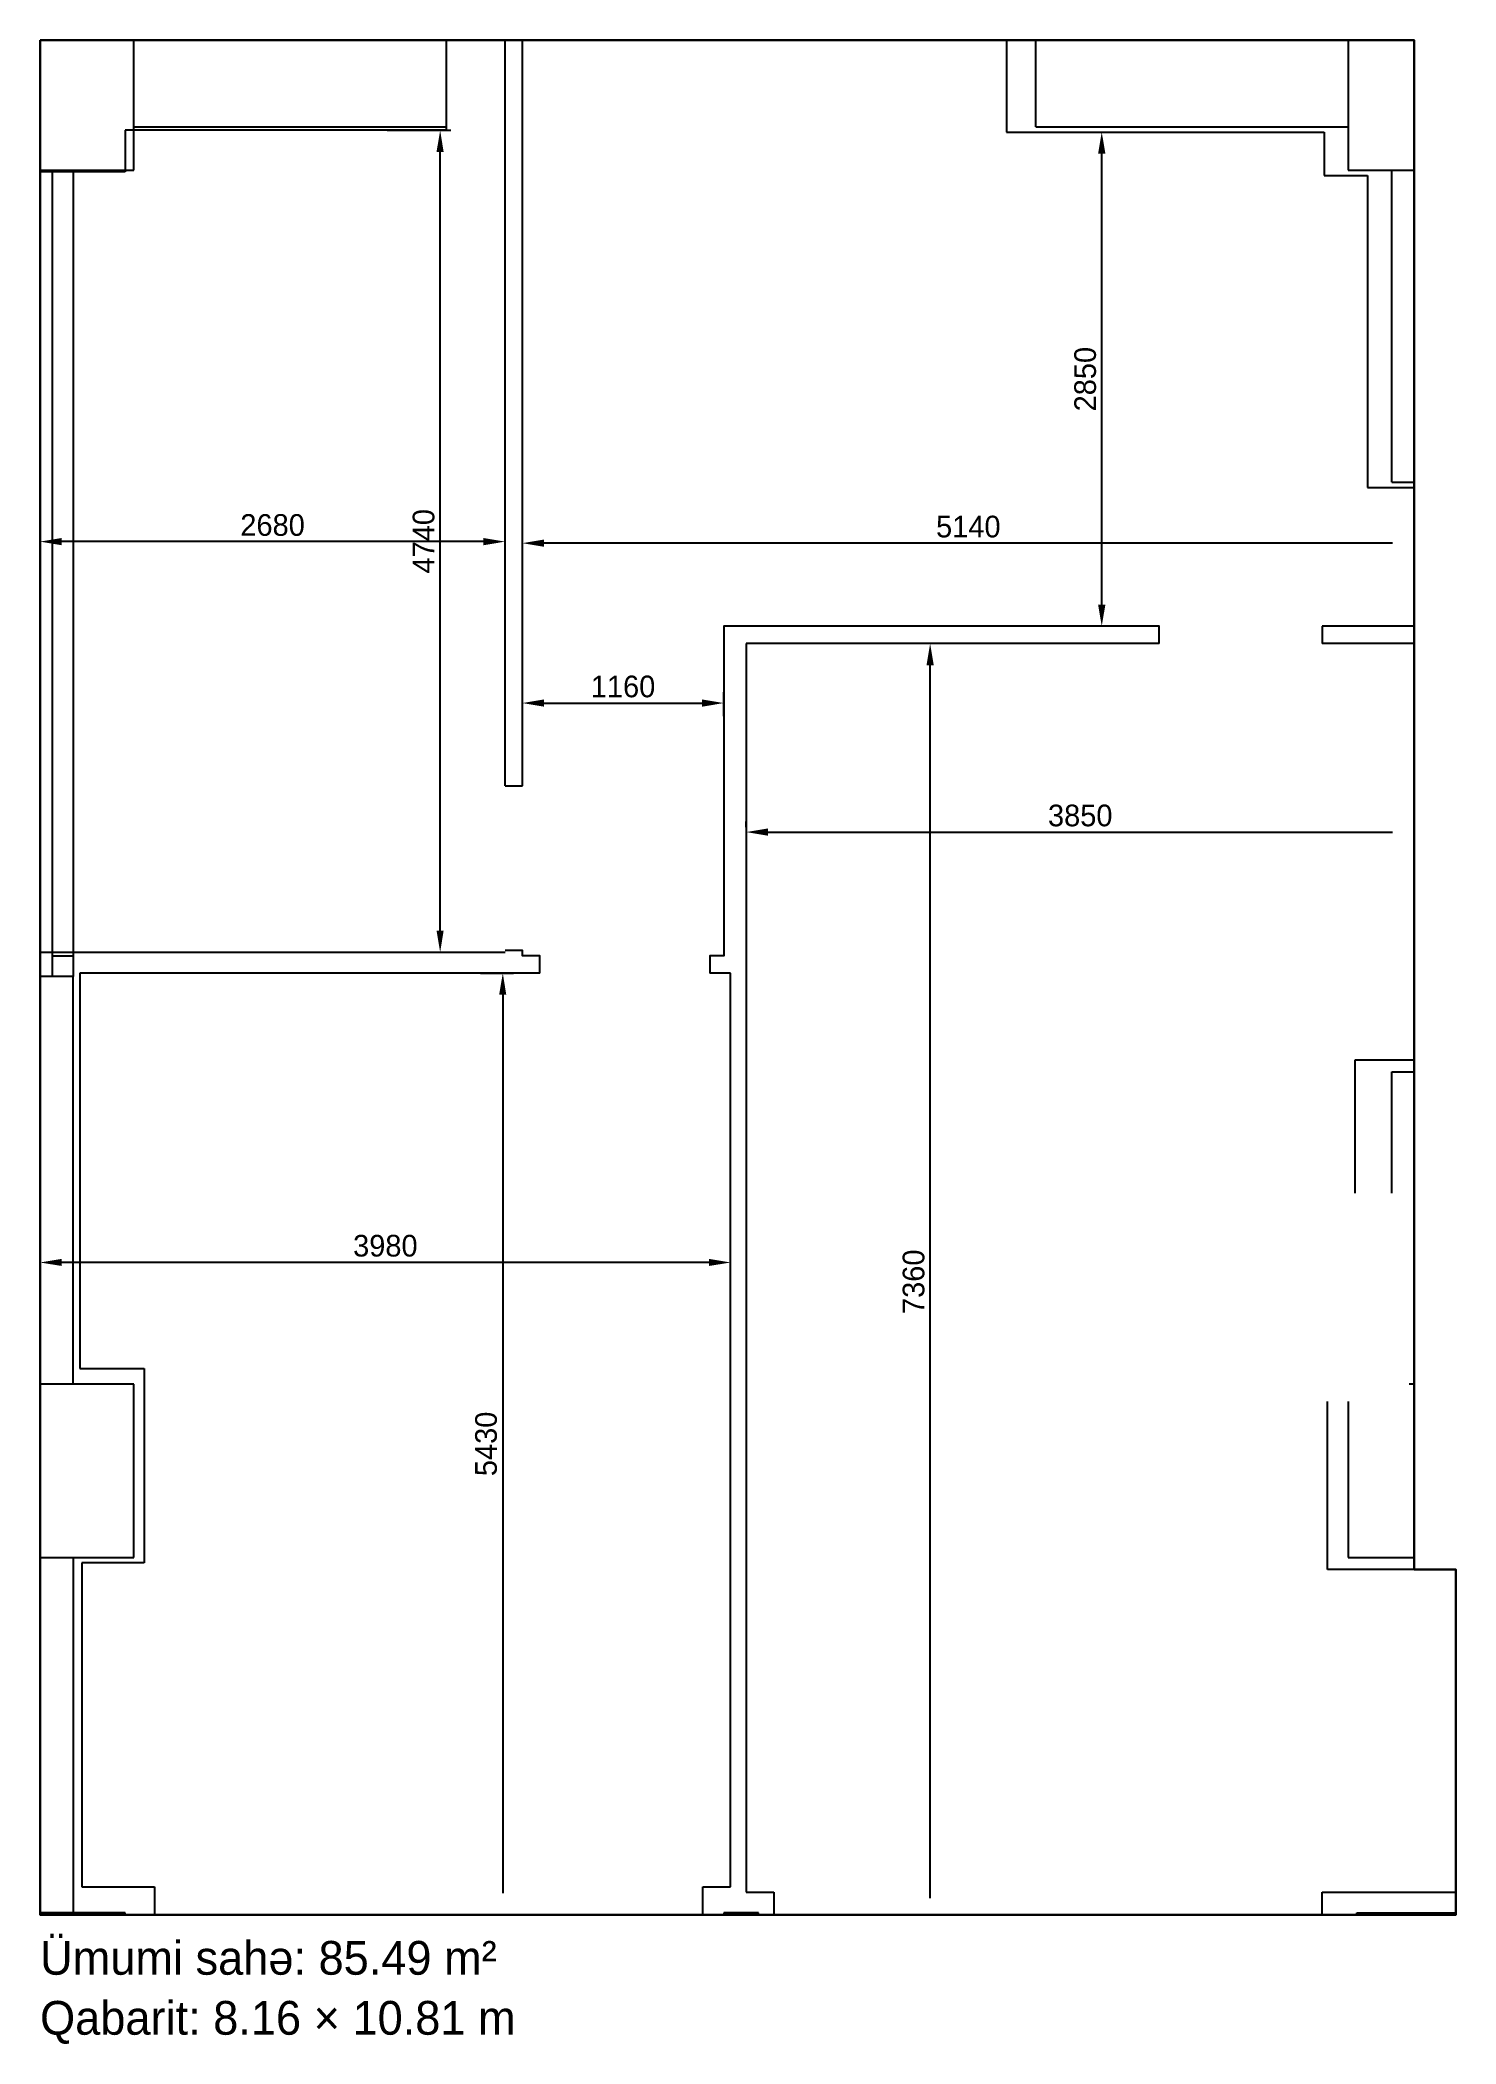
# Model space of a CAD drawing. Header units: millimetres. Extents: x 1383575 to 1391735, y -60850 to -49295.
import ezdxf

# ---------------------------------------------------------------- set-up
doc = ezdxf.new("R2010")
doc.units = ezdxf.units.MM
for name, color, linetype in [('OFFICE_BOUNDARY', 3, 'Continuous'), ('Pencere', 7, 'Continuous'), ('sutun1', 7, 'Continuous')]:
    doc.layers.add(name, color=color, linetype=linetype)

msp = doc.modelspace()

# ---------------------------------------------------------------- linework, layer by layer
at = {"color": 1, "lineweight": 30}
for p, q in [((1391495, -49295), (1383575, -49295)), ((1383575, -49295), (1383575, -60105)), ((1391495, -58115), (1391495, -49295)), ((1391735, -58115), (1391495, -58115)), ((1391735, -60105), (1391735, -58115))]:
    msp.add_line(p, q, dxfattribs=at)
at = {"color": 18, "lineweight": -3, "true_color": 0x000000}
for p, q in [((1391495, -49295), (1383575, -49295)), ((1383575, -49295), (1383575, -60105)), ((1391495, -58115), (1391495, -49295)), ((1391735, -58115), (1391495, -58115)), ((1391735, -60105), (1391735, -58115)), ((1383575, -60105), (1383815, -60105)), ((1383815, -60105), (1391735, -60105))]:
    msp.add_line(p, q, dxfattribs=at)
for p, q in [((1386265, -49295), (1385915, -49295)), ((1385915, -49295), (1385915, -49815)), ((1386255, -53595), (1386255, -49295)), ((1386345, -49295), (1386265, -49295)), ((1386345, -49295), (1386905, -49295)), ((1386355, -53595), (1386355, -49295)), ((1387965, -49295), (1389145, -49295)), ((1389145, -49295), (1389145, -49825)), ((1385915, -49815), (1384065, -49815)), ((1384065, -49815), (1384065, -50055)), ((1389145, -49825), (1390975, -49825)), ((1390975, -49825), (1390975, -50075)), ((1384065, -50055), (1383575, -50055)), ((1390975, -50075), (1391225, -50075)), ((1391225, -50075), (1391225, -51875)), ((1391225, -51875), (1391495, -51875)), ((1391495, -51875), (1391495, -52675)), ((1391495, -52675), (1390965, -52675)), ((1390965, -52675), (1390965, -52775)), ((1390025, -52775), (1387645, -52775)), ((1387645, -52775), (1387645, -59975)), ((1391495, -52775), (1390965, -52775)), ((1386255, -53595), (1386355, -53595)), ((1391495, -55175), (1391495, -53975)), ((1383575, -54555), (1386255, -54555)), ((1386455, -54675), (1383805, -54675)), ((1383805, -54675), (1383805, -56955)), ((1387555, -54675), (1387435, -54675)), ((1387555, -59945), (1387555, -54675)), ((1391155, -55945), (1391155, -55175)), ((1391155, -55175), (1391495, -55175)), ((1383805, -56955), (1384175, -56955)), ((1384175, -56955), (1384175, -58075)), ((1390995, -58115), (1390995, -57145)), ((1384175, -58075), (1383815, -58075)), ((1383815, -58075), (1383815, -59945)), ((1391735, -58115), (1390995, -58115)), ((1391735, -59975), (1391735, -58115)), ((1383815, -59945), (1384235, -59945)), ((1384235, -59945), (1384235, -60105)), ((1387395, -60105), (1387395, -59945)), ((1387395, -59945), (1387555, -59945)), ((1387645, -59975), (1387805, -59975)), ((1387805, -59975), (1387805, -60105)), ((1390965, -60105), (1390965, -59975)), ((1390965, -59975), (1391735, -59975))]:
    msp.add_line(p, q)
at = {"color": 0, "lineweight": -2, "transparency": 16777216}
for p, q in [((1385576, -49815), (1385943, -49815)), ((1389718, -49825), (1389757, -49825)), ((1385881, -54430), (1385881, -49940)), ((1389694, -52550), (1389694, -49950)), ((1383575, -52156), (1383575, -52124)), ((1386130, -52187), (1383700, -52187)), ((1386255, -52156), (1386255, -52124)), ((1386355, -52244), (1386355, -52134)), ((1391370, -52196), (1386480, -52196)), ((1389744, -52675), (1389632, -52675)), ((1388686, -52775), (1388643, -52775)), ((1388705, -60010), (1388705, -52900)), ((1386355, -53193), (1386355, -53055)), ((1386480, -53118), (1387390, -53118)), ((1387515, -53193), (1387515, -53055)), ((1387645, -53834), (1387645, -53800)), ((1387770, -53862), (1391370, -53862)), ((1385664, -54555), (1385943, -54555)), ((1386113, -54675), (1386304, -54675)), ((1386242, -54800), (1386242, -59980)), ((1383575, -56335), (1383575, -56281)), ((1387430, -56344), (1383700, -56344)), ((1387555, -56335), (1387555, -56281))]:
    msp.add_line(p, q, dxfattribs=at)
at = {"color": 0, "lineweight": -2}
for p, q in [((1391495, -52244), (1391495, -52134)), ((1391495, -53834), (1391495, -53800))]:
    msp.add_line(p, q, dxfattribs=at)
for points in [[(1390025, -52775), (1390025, -52675), (1387515, -52675), (1387515, -54575), (1387435, -54575), (1387435, -54675)], [(1386455, -54675), (1386455, -54575), (1386355, -54575), (1386355, -54545), (1386255, -54545)]]:
    msp.add_lwpolyline(points)
at = {"color": 0, "transparency": 16777216}
for points in [[(1385860, -49940), (1385901, -49940), (1385881, -49815)], [(1389673, -49950), (1389715, -49950), (1389694, -49825)], [(1383700, -52166), (1383700, -52208), (1383575, -52187)], [(1386130, -52166), (1386130, -52208), (1386255, -52187)], [(1386480, -52175), (1386480, -52217), (1386355, -52196)], [(1389673, -52550), (1389715, -52550), (1389694, -52675)], [(1388684, -52900), (1388726, -52900), (1388705, -52775)], [(1386480, -53097), (1386480, -53139), (1386355, -53118)], [(1387390, -53097), (1387390, -53139), (1387515, -53118)], [(1387770, -53841), (1387770, -53883), (1387645, -53862)], [(1385860, -54430), (1385901, -54430), (1385881, -54555)], [(1386221, -54800), (1386262, -54800), (1386242, -54675)], [(1383700, -56323), (1383700, -56364), (1383575, -56344)], [(1387430, -56323), (1387430, -56364), (1387555, -56344)]]:
    msp.add_solid(points, dxfattribs=at)
at = {"layer": 'OFFICE_BOUNDARY'}
msp.add_lwpolyline([(1383575, -49295), (1391495, -49295), (1391495, -58115), (1391735, -58115), (1391735, -60105), (1383815, -60105), (1383575, -60105), (1383575, -49295)], close=True, dxfattribs=at)
at = {"layer": 'Pencere'}
for p, q in [((1383645, -50045), (1383645, -54695)), ((1383765, -50045), (1383765, -54695))]:
    msp.add_line(p, q, dxfattribs=at)
msp.add_lwpolyline([(1383645, -54575), (1383765, -54575)], dxfattribs=at)
at = {"layer": 'sutun1'}
for p, q in [((1384115, -50045), (1384115, -49295)), ((1385915, -49295), (1385915, -49795)), ((1389315, -49795), (1389315, -49295)), ((1391115, -49295), (1391115, -50045)), ((1384115, -49795), (1385915, -49795)), ((1389315, -49795), (1391115, -49795)), ((1383575, -50045), (1384115, -50045)), ((1391115, -50045), (1391495, -50045)), ((1391365, -51845), (1391365, -50045)), ((1391365, -51845), (1391495, -51845)), ((1383765, -54695), (1383575, -54695)), ((1383765, -57045), (1383765, -54695)), ((1391365, -55945), (1391365, -55245)), ((1391365, -55245), (1391495, -55245)), ((1384115, -57045), (1383575, -57045)), ((1384115, -58045), (1384115, -57045)), ((1391495, -57045), (1391465, -57045)), ((1391115, -57145), (1391115, -58045)), ((1383575, -58045), (1384115, -58045)), ((1383765, -58045), (1383765, -60095)), ((1391115, -58045), (1391495, -58045)), ((1384065, -60095), (1383575, -60095)), ((1384065, -60105), (1384065, -60095)), ((1387715, -60095), (1387515, -60095)), ((1387515, -60095), (1387515, -60105)), ((1387715, -60105), (1387715, -60095)), ((1391165, -60105), (1391165, -60095)), ((1391165, -60095), (1391735, -60095))]:
    msp.add_line(p, q, dxfattribs=at)
at = {"layer": 'sutun1', "color": 134}
for p, q in [((1389315, -49295), (1384115, -49295)), ((1391115, -49295), (1389315, -49295)), ((1383575, -50045), (1383765, -50045)), ((1383765, -50045), (1383765, -54695)), ((1383765, -54695), (1383575, -54695))]:
    msp.add_line(p, q, dxfattribs=at)

# ---------------------------------------------------------------- texts
for s, p in [('Ümumi sahə: 85.49 m²', (1383575, -60451)), ('Qabarit: 8.16 × 10.81 m', (1383575, -60797))]:
    msp.add_text(s, height=194.58).set_placement(p)
at = {"color": 0, "transparency": 16777216, "char_height": 125, "attachment_point": 5, "rotation": 90}
for s, insert in [('2850', (1389599, -51250)), ('4740', (1385786, -52185)), ('7360', (1388610, -56455)), ('5430', (1386146, -57390))]:
    msp.add_mtext(s, dxfattribs=dict(at, insert=insert))
at = {"color": 0, "transparency": 16777216, "char_height": 125, "attachment_point": 5}
for s, insert in [('2680', (1384915, -52092)), ('5140', (1388925, -52101)), ('1160', (1386935, -53023)), ('3850', (1389570, -53767)), ('3980', (1385565, -56248))]:
    msp.add_mtext(s, dxfattribs=dict(at, insert=insert))

doc.saveas('drawing.dxf')
